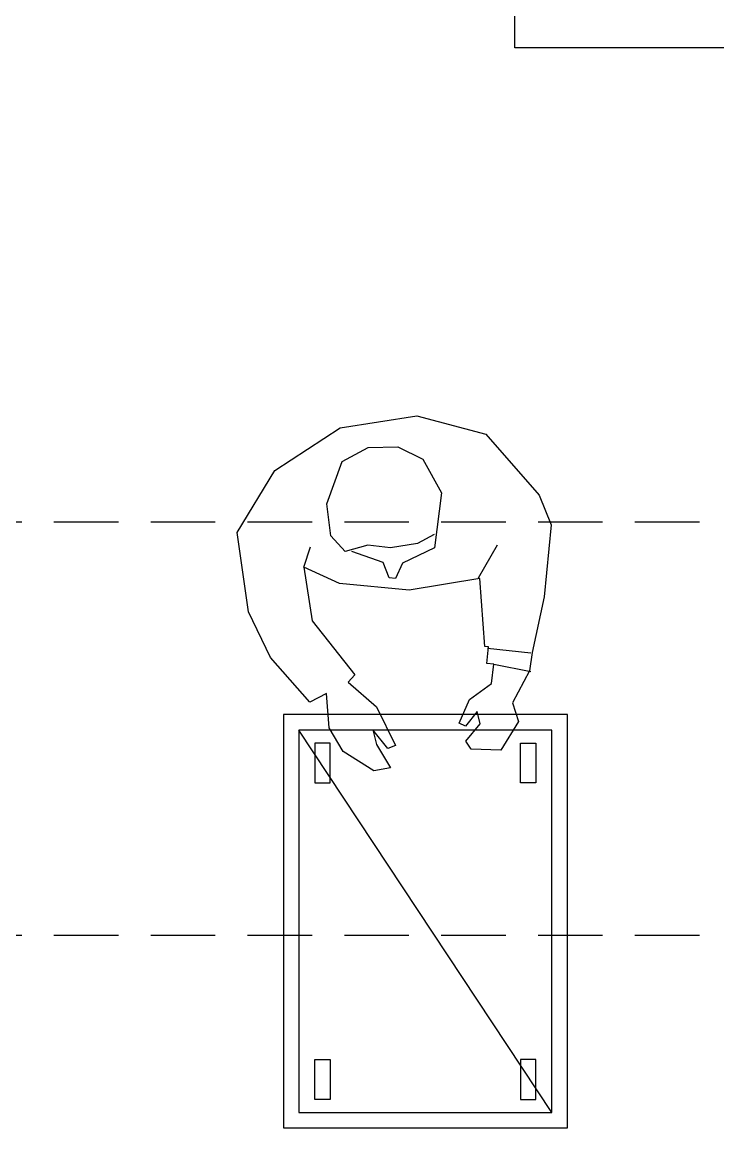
# Model space of a CAD drawing. Header units: millimetres. Extents: x -29311 to -3405, y 28913 to 42880.
# Drawn here: x -23835.2 to -23700.5, y 39810.5 to 40024.5 of the extents above; entities that cross this region are included whole.
import ezdxf

# ---------------------------------------------------------------- set-up
doc = ezdxf.new("R2010")
doc.units = ezdxf.units.MM
doc.linetypes.add('HIDDEN', pattern=[0.375, 0.25, -0.125])
for name, color, linetype in [('A-BA-HIDDEN', 136, 'HIDDEN'), ('A-MERDIVEN', 125, 'Continuous'), ('Kıtc-002 Çizgi', 7, 'Continuous'), ('Kıtc-039 İnsan', 32, 'Continuous')]:
    doc.layers.add(name, color=color, linetype=linetype)
doc.layers.add('s-depo', color=140, linetype='Continuous', lineweight=25)

# ---------------------------------------------------------------- blocks, each defined once
blk = doc.blocks.new('A$C580B273A')
at = {"layer": 'Kıtc-039 İnsan', "linetype": 'ByBlock'}
blk.add_line((3, 3), (77, 52), dxfattribs=at)
at = {"layer": 'Kıtc-039 İnsan', "linetype": 'ByBlock', "elevation": 0}
blk.add_lwpolyline([(106.33, 16.93), (104.11, 30.67), (105.36, 44.13), (108.55, 51.06), (98.18, 49.41), (87.72, 41.19), (86.28, 42.43), (81.5, 36.95), (74, 33.31), (73.42, 34.75), (77.04, 37.67), (74.23, 36.99), (69.68, 34.29), (69.13, 37.47), (72.87, 43.4), (77.44, 46.17), (84.11, 46.66), (82.42, 49.88), (91.06, 57.52), (99.89, 61.74), (115.27, 63.94), (127.25, 56.67), (135.53, 44.01), (137.8, 29.14), (134.26, 15.8), (122.5, 5.45), (116.72, 3.13), (102.79, 4.49), (92.02, 6.85), (88.49, 7.36), (82.26, 10.6), (78.68, 9.5), (73.09, 12.9), (73.28, 18.61), (74.83, 19.67), (78.24, 16.87), (80.59, 17.45), (77.77, 19.71), (78.37, 20.99), (82.95, 18.93), (86.02, 14.69), (89.76, 14.24), (89.87, 15.63), (93.13, 15.29), (93.19, 15.99)], close=True, dxfattribs=at)
at = {"layer": 'Kıtc-039 İnsan', "linetype": 'ByBlock'}
for points in [[(0, 0), (80, 0), (80, 55), (0, 55)], [(3, 3), (77, 3), (77, 52), (3, 52)], [(5.5, 48.92), (13.24, 48.92), (13.24, 45.93), (5.5, 45.93)], [(74.5, 48.92), (66.76, 48.92), (66.76, 45.93), (74.5, 45.93)], [(5.5, 6.08), (13.24, 6.08), (13.24, 9.07), (5.5, 9.07)], [(74.5, 6.08), (66.76, 6.08), (66.76, 9.07), (74.5, 9.07)]]:
    blk.add_lwpolyline(points, close=True, dxfattribs=at)
at = {"layer": 'Kıtc-039 İnsan', "linetype": 'ByBlock', "elevation": 0}
for points in [[(108.55, 51.06), (112.5, 49.78)], [(114.84, 25.81), (113.1, 29.02), (112.29, 34.25), (112.79, 38.62), (111.6, 43.04), (114.63, 45.83), (120.81, 46.6), (129, 43.63), (131.72, 38.6), (131.8, 32.87), (129.45, 27.99), (122.9, 24.37), (112.31, 25.76), (109.34, 31.95), (106.33, 33.28), (106.47, 34.49), (109.44, 35.67), (111.54, 41.75)], [(106.49, 17.19), (112.86, 13.56)], [(92.86, 15.45), (91.96, 7.07)], [(89.76, 14.24), (88.33, 7.09)]]:
    blk.add_lwpolyline(points, dxfattribs=at)
blk = doc.blocks.new('2. bodrum kat kirişileri')
at = {"layer": 'A-BA-HIDDEN', "ltscale": 50}
for points in [[(2964.86, -22464.94), (3352.63, -22464.94)], [(2964.86, -22544.94), (3352.63, -22544.94)]]:
    blk.add_lwpolyline(points, dxfattribs=at)

msp = doc.modelspace()

# ---------------------------------------------------------------- linework, layer by layer
at = {"layer": 's-depo', "linetype": 'Continuous'}
for points in [[(-23349.79, 40301.63), (-23349.79, 40019.51), (-23739.79, 40019.51)], [(-23739.79, 40019.51), (-23739.79, 40272.77)]]:
    msp.add_lwpolyline(points, dxfattribs=at)

# ---------------------------------------------------------------- block references
at = {"layer": 'A-MERDIVEN'}
msp.add_blockref('2. bodrum kat kirişileri', (-26943.91, 62392.7), dxfattribs=at)
at = {"layer": 'Kıtc-002 Çizgi', "rotation": 90}
msp.add_blockref('A$C580B273A', (-23729.61, 39810.47), dxfattribs=at)

doc.saveas('drawing.dxf')
